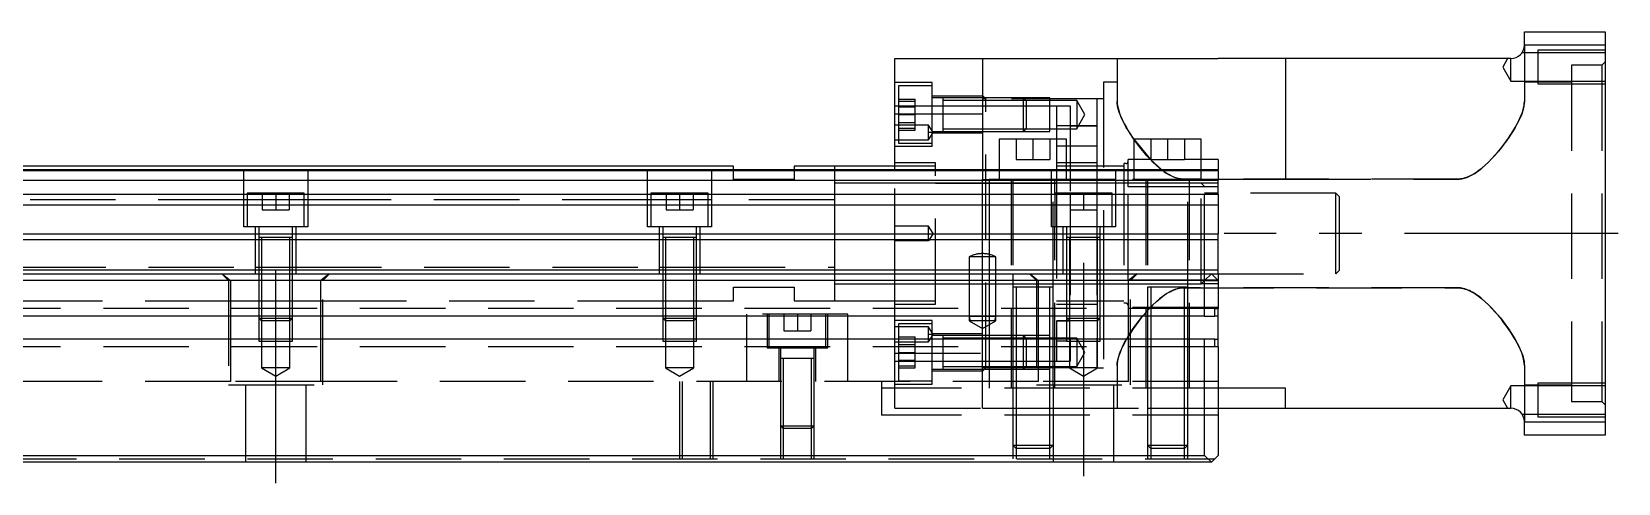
# Model space of a CAD drawing. Extents: x -15 to 942, y -347 to 120.
# Drawn here: x 463.8 to 699.4, y -318 to -250.9 of the extents above; entities that cross this region are included whole.
import ezdxf

# ---------------------------------------------------------------- set-up
doc = ezdxf.new("R2010")
doc.units = 0
doc.linetypes.add('CENTER', pattern=[50.8, 31.75, -6.35, 6.35, -6.35])
doc.linetypes.add('DASHED', pattern=[19.05, 12.7, -6.35])
doc.layers.get('0').update_dxf_attribs({"linetype": 'CONTINUOUS'})
doc.layers.add('CENTER', color=1, linetype='CENTER')

msp = doc.modelspace()

# ---------------------------------------------------------------- linework, layer by layer
at = {"color": 7, "linetype": 'CONTINUOUS'}
for p, q in [((685.5, -252.9), (685.5, -250.9)), ((685.5, -250.9), (697.5, -250.9)), ((697.5, -250.9), (697.5, -252.9)), ((697.5, -252.9), (685.5, -252.9)), ((697.5, -252.9), (697.5, -308.9)), ((592, -254.9), (605, -254.9)), ((592, -263.12), (592, -254.9)), ((605, -254.9), (640, -254.9)), ((605, -254.9), (605, -271.4)), ((650, -254.9), (640, -254.9)), ((683.5, -254.9), (650, -254.9)), ((650, -254.9), (650, -272.9)), ((592, -271.4), (592, -263.12)), ((592, -263.12), (605, -263.12)), ((607.5, -266.9), (607.5, -271.4)), ((617.5, -266.9), (607.5, -266.9)), ((617.5, -271.4), (617.5, -266.9)), ((627.5, -266.9), (627.5, -271.4)), ((637.5, -266.9), (627.5, -266.9)), ((637.5, -271.4), (637.5, -266.9)), ((568, -270.9), (413.5, -270.9)), ((568, -271.4), (568, -270.9)), ((583, -270.9), (577, -270.9)), ((577, -270.9), (577, -271.4)), ((592, -270.9), (583, -270.9)), ((583, -270.9), (583, -271.4)), ((583, -270.9), (583, -271.4)), ((413.5, -271.4), (640, -271.4)), ((413.5, -271.56), (640, -271.56)), ((413.5, -272.96), (640, -272.96)), ((640, -271.56), (640, -271.4)), ((640, -271.56), (640, -272.96)), ((650, -272.9), (640, -272.9)), ((640, -275.04), (640, -272.96)), ((413.5, -275.04), (640, -275.04)), ((640, -275.04), (640, -276.66)), ((413.5, -276.66), (640, -276.66)), ((640, -276.66), (640, -280.95)), ((0, -281.8), (640, -281.8)), ((413.5, -280.95), (640, -280.95)), ((640, -281.8), (640, -280.95)), ((640, -286.3), (640, -281.8)), ((0, -286.3), (640, -286.3)), ((1, -286.9), (639, -286.9)), ((638, -287.9), (639, -286.9)), ((639, -286.9), (640, -287.9)), ((639, -286.9), (640, -286.9)), ((640, -286.9), (640, -286.3)), ((638, -287.9), (2, -287.9)), ((635.5, -288.9), (629.5, -288.9)), ((638, -293.2), (638, -287.9)), ((640, -287.9), (640, -292.05)), ((639.5, -293.2), (639.5, -292.05)), ((639.5, -292.05), (640, -292.05)), ((640, -293.2), (640, -292.05)), ((638, -293.2), (2, -293.2)), ((638, -293.2), (639.5, -293.2)), ((640, -293.2), (639.5, -293.2)), ((640, -296.6), (640, -293.2)), ((638, -296.6), (2, -296.6)), ((639.5, -296.6), (638, -296.6)), ((638, -313.9), (638, -296.6)), ((639.5, -296.6), (640, -296.6)), ((639.5, -297.75), (639.5, -296.6)), ((640, -297.75), (640, -296.6)), ((640, -297.75), (639.5, -297.75)), ((640, -297.75), (640, -313.9)), ((650, -303.9), (640, -303.9)), ((650, -306.9), (650, -303.9)), ((640, -306.9), (650, -306.9)), ((650, -306.9), (683.5, -306.9)), ((685.5, -310.9), (685.5, -308.9)), ((685.5, -308.9), (697.5, -308.9)), ((697.5, -310.9), (685.5, -310.9)), ((697.5, -308.9), (697.5, -310.9)), ((639, -314.9), (1, -314.9)), ((2, -313.9), (638, -313.9)), ((639, -314.9), (638, -313.9)), ((640, -313.9), (639, -314.9))]:
    msp.add_line(p, q, dxfattribs=at)
at = {"color": 3, "linetype": 'DASHED'}
for p, q in [((685.12, -254.08), (685.14, -254.05)), ((687.5, -254.05), (685.14, -254.05)), ((685.5, -252.9), (685.5, -261.27)), ((697.5, -253.65), (687.5, -253.65)), ((687.5, -253.65), (687.5, -258.65)), ((697.5, -254.05), (687.5, -254.05)), ((625, -254.9), (625, -261.27)), ((683.01, -254.9), (682.29, -256.15)), ((682.29, -256.15), (683.5, -258.25)), ((683.5, -258.25), (683.5, -254.9)), ((697, -255.9), (692.5, -255.9)), ((692.5, -255.9), (692.5, -305.9)), ((697.5, -255.4), (697, -255.9)), ((697, -255.9), (697, -305.9)), ((597.5, -258.47), (592, -258.47)), ((597.5, -258.97), (592.5, -258.97)), ((592.5, -258.97), (592.5, -263.22)), ((597.5, -267.97), (597.5, -258.47)), ((625, -258.4), (623, -258.4)), ((623, -258.4), (623, -279.9)), ((683.5, -258.25), (687.5, -258.25)), ((692.5, -258.4), (685.5, -258.4)), ((687.5, -258.25), (697.5, -258.25)), ((687.5, -258.65), (697.5, -258.65)), ((592.5, -260.91), (595, -260.91)), ((592.5, -261.22), (595, -261.22)), ((595, -262.07), (595, -260.91)), ((605, -260.47), (597.5, -260.47)), ((599.1, -260.72), (597.5, -260.72)), ((599.1, -260.72), (599.09, -260.72)), ((599.1, -260.72), (599.1, -265.72)), ((599.1, -260.72), (599.1, -260.72)), ((605, -260.72), (599.1, -260.72)), ((599.1, -260.72), (599.1, -263.07)), ((599.1, -260.72), (599.1, -260.72)), ((605, -261.12), (599.1, -261.12)), ((605.5, -260.9), (605, -260.4)), ((611.1, -260.72), (605, -260.72)), ((611.1, -260.72), (605, -260.72)), ((605.5, -260.9), (605, -260.9)), ((611.5, -261.12), (605, -261.12)), ((622, -260.9), (605.5, -260.9)), ((605.5, -300.9), (605.5, -260.9)), ((611.5, -261.12), (611.1, -260.72)), ((615, -260.72), (611.1, -260.72)), ((611.1, -263.22), (611.1, -260.72)), ((615, -261.12), (611.5, -261.12)), ((611.5, -261.12), (611.5, -263.22)), ((615, -265.72), (615, -260.72)), ((619, -261.12), (615, -261.12)), ((620.21, -263.22), (619, -261.12)), ((619, -261.12), (619, -263.22)), ((623, -260.9), (622, -260.9)), ((622, -260.9), (622, -271.4)), ((625, -261.27), (625.01, -261.59)), ((625.01, -261.58), (625, -261.27)), ((625.05, -261.89), (625.01, -261.58)), ((625.01, -261.59), (625.06, -261.92)), ((685.49, -261.59), (685.44, -261.92)), ((685.45, -261.89), (685.49, -261.58)), ((685.49, -261.58), (685.5, -261.27)), ((685.5, -261.27), (685.49, -261.59)), ((592, -261.9), (592.5, -261.9)), ((592, -261.9), (592.5, -261.9)), ((592.5, -261.9), (597.5, -261.9)), ((592.5, -261.9), (597.5, -261.9)), ((592.5, -262.07), (595, -262.07)), ((592.5, -263.22), (592.5, -267.47)), ((592.5, -263.22), (595, -263.22)), ((595, -264.38), (595, -262.07)), ((597.5, -261.9), (599.1, -261.9)), ((597.5, -261.9), (599.1, -261.9)), ((599.1, -261.9), (605, -261.9)), ((599.1, -261.9), (605, -261.9)), ((599.1, -263.07), (599.1, -263.35)), ((599.1, -263.22), (599.1, -265.72)), ((599.1, -263.35), (599.1, -264.99)), ((605, -261.9), (616, -261.9)), ((605, -261.9), (616, -261.9)), ((611.1, -265.72), (611.1, -263.22)), ((611.5, -263.22), (611.5, -265.32)), ((616, -261.9), (618, -261.9)), ((616, -261.9), (616, -266.9)), ((618, -261.9), (618, -274.9)), ((619, -265.32), (620.21, -263.22)), ((619, -263.22), (619, -265.32)), ((625.12, -262.21), (625.05, -261.89)), ((625.06, -261.92), (625.13, -262.26)), ((625.2, -262.53), (625.12, -262.21)), ((625.13, -262.26), (625.23, -262.62)), ((625.3, -262.86), (625.2, -262.53)), ((625.23, -262.62), (625.35, -263)), ((625.43, -263.2), (625.3, -262.86)), ((625.35, -263), (625.5, -263.39)), ((625.62, -263.66), (625.43, -263.2)), ((625.5, -263.39), (625.68, -263.8)), ((625.83, -264.12), (625.62, -263.66)), ((625.68, -263.8), (625.87, -264.21)), ((684.82, -263.8), (684.63, -264.21)), ((684.67, -264.12), (684.88, -263.66)), ((685, -263.39), (684.82, -263.8)), ((684.88, -263.66), (685.07, -263.2)), ((685.15, -263), (685, -263.39)), ((685.07, -263.2), (685.2, -262.86)), ((685.27, -262.62), (685.15, -263)), ((685.2, -262.86), (685.3, -262.53)), ((685.37, -262.26), (685.27, -262.62)), ((685.3, -262.53), (685.38, -262.21)), ((685.44, -261.92), (685.37, -262.26)), ((685.38, -262.21), (685.45, -261.89)), ((597, -264.8), (592, -264.8)), ((592.5, -264.38), (595, -264.38)), ((592.5, -265.22), (595, -265.22)), ((592.5, -265.53), (595, -265.53)), ((595, -265.53), (595, -264.38)), ((597.66, -265.9), (597, -264.8)), ((597, -265.9), (597, -264.8)), ((597.5, -265.9), (597, -265.9)), ((597, -267), (597.66, -265.9)), ((597.66, -265.9), (597, -265.9)), ((597, -267), (597, -265.9)), ((597.5, -265.72), (599.1, -265.72)), ((597.66, -265.9), (597.5, -265.9)), ((605, -265.97), (597.5, -265.97)), ((599.09, -265.72), (599.1, -265.72)), ((599.1, -264.99), (599.1, -265.72)), ((599.1, -265.32), (605, -265.32)), ((599.1, -265.72), (599.1, -265.72)), ((599.1, -265.72), (605, -265.72)), ((605, -265.32), (611.5, -265.32)), ((605, -265.72), (611.1, -265.72)), ((605, -265.72), (611.1, -265.72)), ((611.1, -265.72), (611.5, -265.32)), ((611.1, -265.72), (615, -265.72)), ((611.5, -265.32), (615, -265.32)), ((615, -265.32), (619, -265.32)), ((618, -264.9), (616, -264.9)), ((618, -264.9), (622, -264.9)), ((622, -264.9), (618, -264.9)), ((626.08, -264.6), (625.83, -264.12)), ((625.87, -264.21), (626.11, -264.67)), ((626.36, -265.12), (626.08, -264.6)), ((626.11, -264.67), (626.37, -265.14)), ((626.68, -265.65), (626.36, -265.12)), ((626.37, -265.14), (626.66, -265.62)), ((626.66, -265.62), (626.96, -266.1)), ((627.02, -266.19), (626.68, -265.65)), ((626.96, -266.1), (627.3, -266.61)), ((627.38, -266.73), (627.02, -266.19)), ((683.12, -266.73), (683.48, -266.19)), ((683.54, -266.1), (683.2, -266.61)), ((683.48, -266.19), (683.82, -265.65)), ((683.84, -265.62), (683.54, -266.1)), ((683.82, -265.65), (684.14, -265.12)), ((684.13, -265.14), (683.84, -265.62)), ((684.39, -264.67), (684.13, -265.14)), ((684.14, -265.12), (684.42, -264.6)), ((684.63, -264.21), (684.39, -264.67)), ((684.42, -264.6), (684.67, -264.12)), ((592, -267), (597, -267)), ((597.5, -267.97), (592, -267.97)), ((592.5, -267.47), (597.5, -267.47)), ((610, -266.9), (610, -269.9)), ((612.5, -266.9), (612.5, -269.9)), ((615, -266.9), (615, -269.9)), ((616, -266.9), (616, -271.4)), ((617.5, -267.9), (616, -267.9)), ((617.5, -267.9), (616, -267.9)), ((622, -267.9), (617.5, -267.9)), ((622, -267.9), (617.5, -267.9)), ((627.3, -266.61), (627.51, -266.92)), ((627.76, -267.26), (627.38, -266.73)), ((627.51, -266.92), (629.94, -269.9)), ((628.16, -267.8), (627.76, -267.26)), ((628.57, -268.33), (628.16, -267.8)), ((629.01, -268.86), (628.57, -268.33)), ((630, -266.9), (630, -269.9)), ((632.5, -266.9), (632.5, -269.9)), ((635, -266.9), (635, -269.9)), ((681.64, -268.68), (681.18, -269.22)), ((681.49, -268.86), (681.93, -268.33)), ((682.08, -268.14), (681.64, -268.68)), ((681.93, -268.33), (682.34, -267.8)), ((682.47, -267.63), (682.08, -268.14)), ((682.34, -267.8), (682.74, -267.26)), ((682.85, -267.12), (682.47, -267.63)), ((682.74, -267.26), (683.12, -266.73)), ((683.2, -266.61), (682.85, -267.12)), ((598, -270.4), (592, -270.4)), ((598, -270.9), (592, -270.9)), ((598, -291.4), (598, -270.4)), ((610, -269.9), (612.5, -269.9)), ((612.5, -269.9), (615, -269.9)), ((622, -270.4), (616, -270.4)), ((617.5, -270.9), (616, -270.9)), ((622, -270.9), (617.5, -270.9)), ((626, -270.9), (622, -270.9)), ((626, -270.52), (626, -271.4)), ((626.31, -270.52), (626, -270.52)), ((626.63, -271.4), (626.63, -269.9)), ((627.5, -269.9), (626.63, -269.9)), ((630, -269.9), (627.5, -269.9)), ((629.43, -269.34), (629.01, -268.86)), ((629.86, -269.82), (629.43, -269.34)), ((630.32, -270.29), (629.86, -269.82)), ((629.94, -269.9), (631.58, -271.4)), ((630, -269.9), (632.5, -269.9)), ((630.8, -270.74), (630.32, -270.29)), ((631.3, -271.18), (630.8, -270.74)), ((632.5, -269.9), (635, -269.9)), ((637.5, -269.9), (635, -269.9)), ((640, -269.9), (637.5, -269.9)), ((640, -269.9), (640, -271.4)), ((679.64, -270.8), (679.07, -271.28)), ((679.2, -271.18), (679.7, -270.74)), ((680.18, -270.29), (679.64, -270.8)), ((679.7, -270.74), (680.18, -270.29)), ((680.69, -269.76), (680.18, -270.29)), ((680.18, -270.29), (680.64, -269.82)), ((680.64, -269.82), (681.07, -269.34)), ((681.18, -269.22), (680.69, -269.76)), ((681.07, -269.34), (681.49, -268.86)), ((495.25, -279.9), (495.25, -271.4)), ((504.75, -271.4), (504.75, -279.9)), ((555.25, -279.9), (555.25, -271.4)), ((564.75, -271.4), (564.75, -279.9)), ((568, -272.9), (568, -271.4)), ((577, -272.9), (568, -272.9)), ((577, -271.4), (577, -272.9)), ((583, -271.4), (583, -280.9)), ((583, -271.4), (583, -280.9)), ((592, -273.4), (583, -273.4)), ((592, -286.9), (592, -271.4)), ((598, -273.4), (592, -273.4)), ((605, -273.4), (598, -273.4)), ((598, -273.4), (605, -273.4)), ((605, -271.4), (605, -272.9)), ((605, -272.9), (606, -272.9)), ((605, -283.9), (605, -272.9)), ((609.5, -273.4), (605, -273.4)), ((605, -273.4), (609.5, -273.4)), ((615.25, -272.9), (606, -272.9)), ((606, -272.9), (606, -284.01)), ((607.5, -271.4), (607.5, -272.9)), ((609.25, -272.9), (609.25, -303.9)), ((609.5, -272.9), (609.5, -286.9)), ((615.25, -273.4), (609.5, -273.4)), ((609.5, -273.4), (615.25, -273.4)), ((615.25, -279.9), (615.25, -271.4)), ((624.75, -272.9), (615.25, -272.9)), ((615.5, -273.4), (615.25, -273.4)), ((615.25, -273.4), (615.5, -273.4)), ((615.5, -288.9), (615.5, -272.9)), ((616, -273.4), (615.5, -273.4)), ((615.5, -273.4), (616, -273.4)), ((615.75, -274.9), (615.75, -272.9)), ((616, -271.4), (616, -272.9)), ((616, -272.9), (616, -274.9)), ((622, -273.4), (616, -273.4)), ((617.5, -272.9), (617.5, -271.4)), ((622, -271.4), (622, -272.9)), ((622, -272.9), (622, -274.9)), ((624.75, -273.4), (622, -273.4)), ((624.75, -271.4), (624.75, -279.9)), ((640, -272.9), (624.75, -272.9)), ((626, -273.4), (624.75, -273.4)), ((626, -271.4), (626, -272.9)), ((626, -272.9), (626, -291.27)), ((626.63, -273.4), (626, -273.4)), ((626.63, -273.4), (626, -273.4)), ((626.63, -272.9), (626.63, -271.4)), ((626.63, -273.97), (626.63, -272.9)), ((629.5, -273.4), (626.63, -273.4)), ((629.5, -273.4), (626.63, -273.4)), ((627.5, -271.4), (627.5, -272.9)), ((629.25, -272.9), (629.25, -303.9)), ((629.5, -272.9), (629.5, -288.9)), ((635.5, -273.4), (629.5, -273.4)), ((635.5, -273.4), (629.5, -273.4)), ((631.83, -271.59), (631.3, -271.18)), ((631.58, -271.4), (631.72, -271.51)), ((631.72, -271.51), (632.01, -271.72)), ((632.1, -271.78), (631.83, -271.59)), ((632.01, -271.72), (632.31, -271.93)), ((632.38, -271.96), (632.1, -271.78)), ((632.31, -271.93), (632.63, -272.12)), ((632.66, -272.14), (632.38, -271.96)), ((632.63, -272.12), (632.96, -272.29)), ((632.95, -272.29), (632.66, -272.14)), ((633.25, -272.43), (632.95, -272.29)), ((632.96, -272.29), (633.17, -272.4)), ((633.17, -272.4), (633.39, -272.49)), ((633.57, -272.56), (633.25, -272.43)), ((633.39, -272.49), (633.61, -272.57)), ((633.74, -272.62), (633.57, -272.56)), ((633.61, -272.57), (633.84, -272.65)), ((633.92, -272.67), (633.74, -272.62)), ((633.84, -272.65), (634.07, -272.71)), ((634.1, -272.72), (633.92, -272.67)), ((634.07, -272.71), (634.31, -272.76)), ((634.28, -272.76), (634.1, -272.72)), ((634.46, -272.78), (634.28, -272.76)), ((634.31, -272.76), (634.48, -272.79)), ((634.64, -272.81), (634.46, -272.78)), ((634.48, -272.79), (634.65, -272.81)), ((634.82, -272.82), (634.64, -272.81)), ((634.65, -272.81), (634.83, -272.82)), ((635, -272.82), (634.82, -272.82)), ((634.83, -272.82), (635, -272.82)), ((675.5, -272.82), (635, -272.82)), ((635, -272.82), (637.5, -272.82)), ((635.5, -288.9), (635.5, -272.9)), ((637.5, -273.4), (635.5, -273.4)), ((637.5, -273.4), (635.5, -273.4)), ((635.75, -303.9), (635.75, -272.9)), ((637.5, -272.9), (637.5, -271.4)), ((637.5, -272.82), (640, -272.82)), ((638, -273.9), (637.5, -273.4)), ((637.5, -288.4), (637.5, -273.4)), ((640, -273.4), (637.5, -273.4)), ((640, -272.82), (650, -272.82)), ((650, -272.82), (675.5, -272.82)), ((675.5, -272.82), (675.68, -272.82)), ((675.67, -272.82), (675.5, -272.82)), ((675.85, -272.81), (675.67, -272.82)), ((675.68, -272.82), (675.86, -272.81)), ((676.02, -272.79), (675.85, -272.81)), ((675.86, -272.81), (676.04, -272.78)), ((676.19, -272.76), (676.02, -272.79)), ((676.04, -272.78), (676.22, -272.76)), ((676.43, -272.71), (676.19, -272.76)), ((676.22, -272.76), (676.4, -272.72)), ((676.4, -272.72), (676.58, -272.67)), ((676.66, -272.65), (676.43, -272.71)), ((676.58, -272.67), (676.76, -272.62)), ((676.89, -272.57), (676.66, -272.65)), ((676.76, -272.62), (676.93, -272.56)), ((677.11, -272.49), (676.89, -272.57)), ((676.93, -272.56), (677.25, -272.43)), ((677.33, -272.4), (677.11, -272.49)), ((677.25, -272.43), (677.55, -272.29)), ((677.54, -272.29), (677.33, -272.4)), ((677.87, -272.12), (677.54, -272.29)), ((677.55, -272.29), (677.84, -272.14)), ((677.84, -272.14), (678.12, -271.96)), ((678.19, -271.93), (677.87, -272.12)), ((678.12, -271.96), (678.4, -271.78)), ((678.49, -271.72), (678.19, -271.93)), ((678.4, -271.78), (678.67, -271.59)), ((678.78, -271.51), (678.49, -271.72)), ((678.67, -271.59), (679.2, -271.18)), ((679.07, -271.28), (678.78, -271.51)), ((495.75, -274.9), (495.75, -279.9)), ((504.25, -274.9), (495.75, -274.9)), ((498, -274.9), (498, -277.4)), ((500, -274.9), (500, -277.4)), ((502, -274.9), (502, -277.4)), ((504.25, -279.9), (504.25, -274.9)), ((555.75, -274.9), (555.75, -279.9)), ((564.25, -274.9), (555.75, -274.9)), ((558, -274.9), (558, -277.4)), ((560, -274.9), (560, -277.4)), ((562, -274.9), (562, -277.4)), ((564.25, -279.9), (564.25, -274.9)), ((615.75, -274.9), (615.75, -279.9)), ((624.25, -274.9), (615.75, -274.9)), ((616, -274.9), (616, -296.6)), ((618, -274.9), (618, -277.4)), ((620, -274.9), (620, -277.4)), ((622, -274.9), (622, -277.4)), ((624.25, -279.9), (624.25, -274.9)), ((626.63, -287.83), (626.63, -273.97)), ((629.5, -273.97), (626.63, -273.97)), ((635.5, -273.97), (629.5, -273.97)), ((640, -273.97), (635.5, -273.97)), ((638, -287.9), (638, -273.9)), ((640, -274.9), (638, -274.9)), ((657.5, -274.9), (640, -274.9)), ((658, -275.4), (657.5, -274.9)), ((657.5, -286.9), (657.5, -274.9)), ((658, -275.4), (658, -286.4)), ((495.25, -275.9), (444.75, -275.9)), ((495.75, -275.9), (495.25, -275.9)), ((504.25, -275.9), (495.75, -275.9)), ((498, -277.4), (500, -277.4)), ((500, -277.4), (502, -277.4)), ((504.75, -275.9), (504.25, -275.9)), ((555.25, -275.9), (504.75, -275.9)), ((555.75, -275.9), (555.25, -275.9)), ((564.25, -275.9), (555.75, -275.9)), ((558, -277.4), (560, -277.4)), ((560, -277.4), (562, -277.4)), ((564.75, -275.9), (564.25, -275.9)), ((583, -275.9), (564.75, -275.9)), ((618, -277.4), (618, -299.9)), ((618, -277.4), (620, -277.4)), ((620, -277.4), (622, -277.4)), ((622, -277.4), (622, -296.6)), ((504.75, -279.9), (495.25, -279.9)), ((497, -286.9), (497, -279.9)), ((497.5, -279.9), (497.5, -281.5)), ((502.5, -281.5), (502.5, -279.9)), ((503, -279.9), (503, -286.9)), ((564.75, -279.9), (555.25, -279.9)), ((557, -286.9), (557, -279.9)), ((557.5, -279.9), (557.5, -281.5)), ((562.5, -281.5), (562.5, -279.9)), ((563, -279.9), (563, -286.9)), ((597, -279.8), (592, -279.8)), ((597.66, -280.9), (597, -279.8)), ((597, -282), (597, -279.8)), ((624.75, -279.9), (615.25, -279.9)), ((615.75, -303.9), (615.75, -279.9)), ((617, -286.9), (617, -279.9)), ((617.5, -279.9), (617.5, -281.5)), ((622.5, -281.5), (622.5, -279.9)), ((623, -279.9), (623, -286.9)), ((497.5, -281.49), (497.5, -281.5)), ((502.5, -281.5), (497.5, -281.5)), ((502.5, -281.5), (497.5, -281.5)), ((497.5, -281.5), (497.5, -286.9)), ((497.5, -281.5), (497.5, -281.5)), ((497.9, -281.5), (497.9, -286.9)), ((502.1, -286.9), (502.1, -281.5)), ((502.5, -281.5), (502.5, -281.49)), ((502.5, -286.9), (502.5, -281.5)), ((502.5, -281.5), (502.5, -281.5)), ((557.5, -281.49), (557.5, -281.5)), ((562.5, -281.5), (557.5, -281.5)), ((557.5, -281.5), (557.5, -281.5)), ((557.5, -281.5), (557.5, -286.9)), ((557.9, -281.5), (557.9, -286.9)), ((562.1, -286.9), (562.1, -281.5)), ((562.5, -281.5), (562.5, -281.49)), ((562.5, -281.5), (562.5, -281.5)), ((562.5, -286.9), (562.5, -281.5)), ((583, -280.9), (583, -286.9)), ((583, -280.9), (583, -286.9)), ((597, -282), (592, -282)), ((597.66, -280.9), (597, -282)), ((617.5, -281.49), (617.5, -281.5)), ((622.5, -281.5), (617.5, -281.5)), ((617.5, -281.5), (617.5, -281.5)), ((617.5, -281.5), (617.5, -286.9)), ((617.9, -281.5), (617.9, -286.9)), ((622.1, -286.9), (622.1, -281.5)), ((622.5, -281.5), (622.5, -281.49)), ((622.5, -281.5), (622.5, -281.5)), ((622.5, -286.9), (622.5, -281.5)), ((603, -284.4), (603, -286.9)), ((607, -284.4), (603, -284.4)), ((605.06, -283.9), (604.94, -283.9)), ((605, -286.9), (605, -283.9)), ((606, -284.01), (606, -286.9)), ((607, -286.9), (607, -284.4)), ((443, -285.9), (497, -285.9)), ((492, -286.9), (493, -287.9)), ((492.06, -286.9), (493.29, -287.9)), ((497, -285.9), (497.5, -285.9)), ((497.5, -285.9), (497.9, -285.9)), ((497.5, -286.9), (497.5, -293.2)), ((497.5, -286.9), (497.5, -293.2)), ((497.9, -285.9), (502.1, -285.9)), ((497.9, -286.9), (497.9, -293.2)), ((502.1, -285.9), (502.5, -285.9)), ((502.1, -293.2), (502.1, -286.9)), ((502.5, -285.9), (503, -285.9)), ((502.5, -293.2), (502.5, -286.9)), ((502.5, -293.2), (502.5, -286.9)), ((503, -285.9), (557, -285.9)), ((507.94, -286.9), (506.71, -287.9)), ((507, -287.9), (508, -286.9)), ((557, -285.9), (557.5, -285.9)), ((557.5, -285.9), (557.9, -285.9)), ((557.5, -286.9), (557.5, -293.2)), ((557.5, -286.9), (557.5, -293.2)), ((557.9, -285.9), (562.1, -285.9)), ((557.9, -286.9), (557.9, -293.2)), ((562.1, -285.9), (562.5, -285.9)), ((562.1, -293.2), (562.1, -286.9)), ((562.5, -285.9), (563, -285.9)), ((562.5, -293.2), (562.5, -286.9)), ((562.5, -293.2), (562.5, -286.9)), ((563, -285.9), (583, -285.9)), ((583, -286.9), (583, -290.9)), ((583, -286.9), (583, -290.9)), ((592, -293.2), (592, -286.9)), ((603, -286.9), (603, -293.2)), ((605, -293.2), (605, -286.9)), ((606, -286.9), (606, -293.2)), ((607, -293.2), (607, -286.9)), ((609.5, -286.9), (609.5, -288.9)), ((612, -286.9), (613, -287.9)), ((612.06, -286.9), (613.29, -287.9)), ((617.5, -286.9), (617.5, -293.2)), ((617.5, -286.9), (617.5, -293.2)), ((617.9, -286.9), (617.9, -293.2)), ((622.1, -293.2), (622.1, -286.9)), ((622.5, -293.2), (622.5, -286.9)), ((622.5, -293.2), (622.5, -286.9)), ((623, -286.9), (623, -303.4)), ((627.94, -286.9), (626.71, -287.9)), ((627, -287.9), (628, -286.9)), ((640, -286.9), (657.5, -286.9)), ((640, -286.9), (640, -287.83)), ((657.5, -286.9), (658, -286.4)), ((493, -287.9), (493, -303.4)), ((493.29, -287.9), (493.29, -293.2)), ((506.71, -293.2), (506.71, -287.9)), ((507, -303.4), (507, -287.9)), ((568, -288.9), (577, -288.9)), ((568, -290.9), (568, -288.9)), ((577, -288.9), (577, -290.9)), ((583, -288.4), (592, -288.4)), ((592, -288.4), (598, -288.4)), ((598, -288.4), (603, -288.4)), ((598, -288.4), (603, -288.4)), ((603, -288.4), (605, -288.4)), ((603, -288.4), (605, -288.4)), ((605, -288.4), (607, -288.4)), ((605, -288.4), (607, -288.4)), ((607, -288.4), (609.5, -288.4)), ((607, -288.4), (609.5, -288.4)), ((609.5, -288.4), (616, -288.4)), ((609.5, -288.4), (616, -288.4)), ((609.5, -288.89), (609.5, -288.9)), ((615.5, -288.9), (609.5, -288.9)), ((609.5, -288.9), (609.5, -288.9)), ((609.5, -288.9), (609.5, -293.2)), ((610, -288.9), (610, -293.2)), ((613, -287.9), (613, -303.4)), ((613.29, -287.9), (613.29, -293.2)), ((615, -296.6), (615, -288.9)), ((615.5, -296.6), (615.5, -288.89)), ((616, -288.4), (626, -288.4)), ((626, -288.4), (637.5, -288.4)), ((626.63, -287.83), (626.63, -291.9)), ((640, -287.83), (626.63, -287.83)), ((626.71, -293.2), (626.71, -287.9)), ((627, -303.4), (627, -287.9)), ((629.5, -288.89), (629.5, -296.6)), ((635.5, -288.9), (629.5, -288.9)), ((630, -288.9), (630, -296.6)), ((632.01, -290.08), (632.31, -289.87)), ((632.38, -289.84), (632.1, -290.02)), ((632.31, -289.87), (632.63, -289.68)), ((632.66, -289.66), (632.38, -289.84)), ((632.63, -289.68), (632.96, -289.51)), ((632.95, -289.51), (632.66, -289.66)), ((633.25, -289.37), (632.95, -289.51)), ((632.96, -289.51), (633.17, -289.4)), ((633.17, -289.4), (633.39, -289.31)), ((633.57, -289.24), (633.25, -289.37)), ((633.39, -289.31), (633.61, -289.23)), ((633.74, -289.18), (633.57, -289.24)), ((633.61, -289.23), (633.84, -289.15)), ((633.92, -289.13), (633.74, -289.18)), ((633.84, -289.15), (634.07, -289.09)), ((634.1, -289.08), (633.92, -289.13)), ((634.07, -289.09), (634.31, -289.04)), ((634.28, -289.04), (634.1, -289.08)), ((634.46, -289.02), (634.28, -289.04)), ((634.31, -289.04), (634.48, -289.01)), ((634.64, -288.99), (634.46, -289.02)), ((634.48, -289.01), (634.65, -288.99)), ((634.82, -288.98), (634.64, -288.99)), ((634.65, -288.99), (634.83, -288.98)), ((635, -288.98), (634.82, -288.98)), ((634.83, -288.98), (635, -288.98)), ((635, -296.6), (635, -288.9)), ((635.56, -288.98), (635, -288.98)), ((635, -288.98), (635.56, -288.98)), ((635.5, -296.6), (635.5, -288.89)), ((675.5, -288.98), (635.56, -288.98)), ((635.56, -288.98), (675.5, -288.98)), ((637.5, -288.4), (638, -287.9)), ((640, -288.4), (637.5, -288.4)), ((638, -287.9), (640, -287.9)), ((675.5, -288.98), (675.68, -288.98)), ((675.67, -288.98), (675.5, -288.98)), ((675.85, -288.99), (675.67, -288.98)), ((675.68, -288.98), (675.86, -288.99)), ((676.02, -289.01), (675.85, -288.99)), ((675.86, -288.99), (676.04, -289.02)), ((676.19, -289.04), (676.02, -289.01)), ((676.04, -289.02), (676.22, -289.04)), ((676.43, -289.09), (676.19, -289.04)), ((676.22, -289.04), (676.4, -289.08)), ((676.4, -289.08), (676.58, -289.13)), ((676.66, -289.15), (676.43, -289.09)), ((676.58, -289.13), (676.76, -289.18)), ((676.89, -289.23), (676.66, -289.15)), ((676.76, -289.18), (676.93, -289.24)), ((677.11, -289.31), (676.89, -289.23)), ((676.93, -289.24), (677.25, -289.37)), ((677.33, -289.4), (677.11, -289.31)), ((677.25, -289.37), (677.55, -289.51)), ((677.54, -289.51), (677.33, -289.4)), ((677.87, -289.68), (677.54, -289.51)), ((677.55, -289.51), (677.84, -289.66)), ((677.84, -289.66), (678.12, -289.84)), ((678.19, -289.87), (677.87, -289.68)), ((678.12, -289.84), (678.4, -290.02)), ((678.49, -290.08), (678.19, -289.87)), ((639.5, -292.05), (0.5, -292.05)), ((442.5, -290.9), (493.29, -290.9)), ((493.29, -290.9), (497.5, -290.9)), ((497.5, -290.9), (497.9, -290.9)), ((497.9, -290.9), (502.1, -290.9)), ((502.1, -290.9), (502.5, -290.9)), ((502.5, -290.9), (506.71, -290.9)), ((506.71, -290.9), (557.5, -290.9)), ((557.5, -290.9), (557.9, -290.9)), ((557.9, -290.9), (562.1, -290.9)), ((562.1, -290.9), (562.5, -290.9)), ((562.5, -290.9), (568, -290.9)), ((577, -290.9), (583, -290.9)), ((583, -290.9), (592, -290.9)), ((592, -290.9), (598, -290.9)), ((592, -291.4), (598, -291.4)), ((616, -290.9), (626, -290.9)), ((616, -291.4), (622, -291.4)), ((626.31, -291.27), (626, -291.27)), ((640, -291.9), (626.63, -291.9)), ((629.32, -292.58), (629.81, -292.04)), ((630, -291.84), (629.5, -292.38)), ((629.81, -292.04), (630.32, -291.51)), ((630.32, -291.51), (630, -291.84)), ((630.32, -291.51), (630.86, -291)), ((630.8, -291.06), (630.32, -291.51)), ((631.3, -290.62), (630.8, -291.06)), ((630.86, -291), (631.43, -290.52)), ((631.83, -290.21), (631.3, -290.62)), ((631.43, -290.52), (631.72, -290.29)), ((631.72, -290.29), (632.01, -290.08)), ((632.1, -290.02), (631.83, -290.21)), ((678.4, -290.02), (678.67, -290.21)), ((678.78, -290.29), (678.49, -290.08)), ((678.67, -290.21), (679.2, -290.62)), ((679.07, -290.52), (678.78, -290.29)), ((679.64, -291), (679.07, -290.52)), ((679.2, -290.62), (679.7, -291.06)), ((680.18, -291.51), (679.64, -291)), ((679.7, -291.06), (680.18, -291.51)), ((680.18, -291.51), (680.64, -291.98)), ((680.69, -292.04), (680.18, -291.51)), ((680.64, -291.98), (681.07, -292.46)), ((681.18, -292.58), (680.69, -292.04)), ((493.29, -293.2), (493.29, -296.6)), ((497.5, -293.2), (497.5, -293.5)), ((497.5, -293.2), (497.5, -293.5)), ((497.5, -293.5), (497.9, -293.9)), ((497.5, -293.5), (497.5, -296.6)), ((497.5, -293.5), (502.5, -293.5)), ((497.9, -293.2), (497.9, -293.9)), ((497.9, -293.9), (497.9, -296.9)), ((502.1, -293.9), (497.9, -293.9)), ((502.1, -293.9), (502.1, -293.2)), ((502.1, -293.9), (502.5, -293.5)), ((502.1, -296.9), (502.1, -293.9)), ((502.5, -293.5), (502.5, -293.2)), ((502.5, -293.5), (502.5, -293.2)), ((502.5, -296.6), (502.5, -293.5)), ((506.71, -296.6), (506.71, -293.2)), ((557.5, -293.2), (557.5, -293.5)), ((557.5, -293.2), (557.5, -293.5)), ((557.5, -293.5), (557.9, -293.9)), ((557.5, -293.5), (557.5, -296.6)), ((557.5, -293.5), (562.5, -293.5)), ((557.9, -293.2), (557.9, -293.9)), ((557.9, -293.9), (557.9, -296.9)), ((562.1, -293.9), (557.9, -293.9)), ((562.1, -293.9), (562.1, -293.2)), ((562.1, -293.9), (562.5, -293.5)), ((562.1, -296.9), (562.1, -293.9)), ((562.5, -293.5), (562.5, -293.2)), ((562.5, -293.5), (562.5, -293.2)), ((562.5, -296.6), (562.5, -293.5)), ((585, -292.9), (570, -292.9)), ((570, -293.2), (570, -292.9)), ((570, -296.6), (570, -293.2)), ((573, -292.9), (573, -297.9)), ((573.25, -292.9), (573.25, -293.2)), ((573.25, -293.2), (573.25, -296.6)), ((575.5, -292.9), (575.5, -295.4)), ((577.5, -292.9), (577.5, -295.4)), ((579.5, -292.9), (579.5, -295.4)), ((581.75, -293.2), (581.75, -292.9)), ((581.75, -296.6), (581.75, -293.2)), ((582, -297.9), (582, -292.9)), ((585, -293.2), (585, -292.9)), ((585, -296.6), (585, -293.2)), ((592, -296.6), (592, -293.2)), ((597.5, -293.83), (592, -293.83)), ((597.5, -294.33), (592.5, -294.33)), ((592.5, -294.33), (592.5, -296.6)), ((597.5, -298.58), (597.5, -293.83)), ((603, -293.2), (603, -293.27)), ((603, -293.27), (603, -293.9)), ((603, -293.27), (603.17, -293.9)), ((607, -293.27), (603, -293.27)), ((603, -293.9), (605, -295.05)), ((607, -293.9), (603, -293.9)), ((605, -293.9), (605, -293.2)), ((605, -295.05), (607, -293.9)), ((605, -296.6), (605, -293.9)), ((606, -293.2), (606, -293.9)), ((606, -293.9), (606, -296.6)), ((606.83, -293.9), (607, -293.27)), ((607, -293.27), (607, -293.2)), ((607, -293.9), (607, -293.27)), ((609.5, -293.2), (609.5, -296.6)), ((610, -293.2), (610, -296.6)), ((613.29, -293.2), (613.29, -296.6)), ((616, -293.9), (617.9, -293.9)), ((617.9, -293.9), (616, -293.9)), ((617.5, -293.2), (617.5, -293.5)), ((617.5, -293.2), (617.5, -293.5)), ((617.5, -293.5), (617.9, -293.9)), ((617.5, -293.5), (617.5, -296.6)), ((617.5, -293.5), (622.5, -293.5)), ((617.9, -293.2), (617.9, -293.9)), ((617.9, -293.9), (617.9, -296.9)), ((622.1, -293.9), (617.9, -293.9)), ((622.1, -293.9), (622.1, -293.2)), ((622.1, -293.9), (622.5, -293.5)), ((622.1, -296.9), (622.1, -293.9)), ((622.5, -293.5), (622.5, -293.2)), ((622.5, -293.5), (622.5, -293.2)), ((622.5, -296.6), (622.5, -293.5)), ((626.71, -296.6), (626.71, -293.2)), ((627.76, -294.54), (627.38, -295.07)), ((627.65, -294.68), (628.03, -294.17)), ((628.16, -294), (627.76, -294.54)), ((628.03, -294.17), (628.42, -293.66)), ((628.57, -293.47), (628.16, -294)), ((628.42, -293.66), (628.86, -293.12)), ((629.01, -292.94), (628.57, -293.47)), ((628.86, -293.12), (629.32, -292.58)), ((629.43, -292.46), (629.01, -292.94)), ((629.5, -292.38), (629.43, -292.46)), ((681.07, -292.46), (681.49, -292.94)), ((681.64, -293.12), (681.18, -292.58)), ((681.49, -292.94), (681.93, -293.47)), ((682.08, -293.66), (681.64, -293.12)), ((681.93, -293.47), (682.34, -294)), ((682.47, -294.17), (682.08, -293.66)), ((682.34, -294), (682.74, -294.54)), ((682.85, -294.68), (682.47, -294.17)), ((682.74, -294.54), (683.12, -295.07)), ((493.29, -296.6), (493.29, -302.9)), ((497.5, -296.6), (497.5, -296.9)), ((497.5, -296.9), (502.5, -296.9)), ((497.9, -296.9), (497.9, -300.9)), ((502.1, -300.9), (502.1, -296.9)), ((502.5, -296.9), (502.5, -296.6)), ((506.71, -302.9), (506.71, -296.6)), ((557.5, -296.6), (557.5, -296.9)), ((557.5, -296.9), (562.5, -296.9)), ((557.9, -296.9), (557.9, -300.9)), ((562.1, -300.9), (562.1, -296.9)), ((562.5, -296.9), (562.5, -296.6)), ((570, -302.9), (570, -296.6)), ((573.25, -296.6), (573.25, -297.9)), ((575.5, -295.4), (577.5, -295.4)), ((577.5, -295.4), (579.5, -295.4)), ((581.75, -297.9), (581.75, -296.6)), ((585, -302.9), (585, -296.6)), ((597, -294.8), (592, -294.8)), ((592, -298.68), (592, -296.6)), ((592.5, -296.27), (595, -296.27)), ((592.5, -296.58), (595, -296.58)), ((592.5, -296.6), (592.5, -302.83)), ((595, -296.58), (595, -296.27)), ((595, -298.58), (595, -296.58)), ((597.66, -295.9), (597, -294.8)), ((597, -295.9), (597, -294.8)), ((597, -297), (597.66, -295.9)), ((597, -297), (597, -295.9)), ((597.66, -295.9), (597, -295.9)), ((605, -295.83), (597.5, -295.83)), ((599.1, -296.08), (597.5, -296.08)), ((599.1, -296.08), (599.09, -296.08)), ((605, -296.08), (599.1, -296.08)), ((599.1, -296.08), (599.1, -296.08)), ((599.1, -296.08), (599.1, -296.6)), ((605, -296.48), (599.1, -296.48)), ((599.1, -296.6), (599.1, -301.08)), ((609.5, -296.08), (605, -296.08)), ((609.5, -296.08), (605, -296.08)), ((609.5, -296.48), (605, -296.48)), ((605, -303.9), (605, -296.6)), ((606, -296.6), (606, -303.9)), ((610, -296.08), (609.5, -296.08)), ((610, -296.08), (609.5, -296.08)), ((610, -296.48), (609.5, -296.48)), ((609.5, -296.6), (609.5, -303.9)), ((611.1, -296.08), (610, -296.08)), ((611.1, -296.08), (610, -296.08)), ((611.5, -296.48), (610, -296.48)), ((610, -296.6), (610, -303.9)), ((613.29, -296.08), (611.1, -296.08)), ((611.1, -296.6), (611.1, -296.08)), ((611.5, -296.48), (611.1, -296.08)), ((611.1, -301.08), (611.1, -296.6)), ((611.5, -296.48), (611.5, -296.6)), ((615, -296.48), (611.5, -296.48)), ((611.5, -296.6), (611.5, -300.68)), ((615, -296.08), (613.29, -296.08)), ((613.29, -296.6), (613.29, -302.9)), ((619, -296.48), (615, -296.48)), ((615, -302.9), (615, -296.6)), ((615.5, -302.9), (615.5, -296.6)), ((616, -296.6), (616, -299.9)), ((617.5, -296.9), (616, -296.9)), ((617.5, -296.6), (617.5, -296.9)), ((617.5, -296.9), (622.5, -296.9)), ((617.9, -296.9), (617.9, -300.9)), ((620.21, -298.58), (619, -296.48)), ((619, -296.48), (619, -300.68)), ((622, -296.6), (622, -296.9)), ((622, -296.9), (622, -300.9)), ((622.1, -300.9), (622.1, -296.9)), ((622.5, -296.9), (622.5, -296.6)), ((626.36, -296.68), (626.08, -297.2)), ((626.11, -297.13), (626.37, -296.66)), ((626.41, -296.6), (626.36, -296.68)), ((626.37, -296.66), (626.66, -296.18)), ((626.71, -296.1), (626.41, -296.6)), ((626.66, -296.18), (626.96, -295.7)), ((627.02, -295.61), (626.71, -296.1)), ((626.71, -302.9), (626.71, -296.6)), ((626.96, -295.7), (627.3, -295.19)), ((627.38, -295.07), (627.02, -295.61)), ((627.3, -295.19), (627.65, -294.68)), ((629.5, -296.6), (629.5, -303.9)), ((630, -296.6), (630, -303.9)), ((635, -303.9), (635, -296.6)), ((635.5, -303.9), (635.5, -296.6)), ((683.2, -295.19), (682.85, -294.68)), ((683.12, -295.07), (683.48, -295.61)), ((683.54, -295.7), (683.2, -295.19)), ((683.48, -295.61), (683.82, -296.15)), ((683.84, -296.18), (683.54, -295.7)), ((683.82, -296.15), (684.14, -296.68)), ((684.13, -296.66), (683.84, -296.18)), ((684.39, -297.13), (684.13, -296.66)), ((684.14, -296.68), (684.42, -297.2)), ((639.5, -297.75), (0.5, -297.75)), ((573, -297.9), (582, -297.9)), ((574.75, -297.9), (574.75, -302.9)), ((575, -297.9), (575, -299.5)), ((580, -299.5), (580, -297.9)), ((580.25, -302.9), (580.25, -297.9)), ((592, -297), (597, -297)), ((592, -306.9), (592, -298.68)), ((592, -298.68), (605, -298.68)), ((592.5, -297.42), (595, -297.42)), ((592.5, -298.58), (595, -298.58)), ((595, -300.58), (595, -298.58)), ((597.5, -303.33), (597.5, -298.58)), ((619, -300.68), (620.21, -298.58)), ((625.2, -299.27), (625.12, -299.59)), ((625.13, -299.54), (625.23, -299.18)), ((625.3, -298.94), (625.2, -299.27)), ((625.23, -299.18), (625.35, -298.8)), ((625.43, -298.6), (625.3, -298.94)), ((625.35, -298.8), (625.5, -298.41)), ((625.62, -298.14), (625.43, -298.6)), ((625.5, -298.41), (625.68, -298)), ((625.83, -297.68), (625.62, -298.14)), ((625.68, -298), (625.87, -297.59)), ((626.08, -297.2), (625.83, -297.68)), ((625.87, -297.59), (626.11, -297.13)), ((684.63, -297.59), (684.39, -297.13)), ((684.42, -297.2), (684.67, -297.68)), ((684.82, -298), (684.63, -297.59)), ((684.67, -297.68), (684.88, -298.14)), ((685, -298.41), (684.82, -298)), ((684.88, -298.14), (685.07, -298.6)), ((685.15, -298.8), (685, -298.41)), ((685.07, -298.6), (685.2, -298.94)), ((685.27, -299.18), (685.15, -298.8)), ((685.2, -298.94), (685.3, -299.27)), ((685.37, -299.54), (685.27, -299.18)), ((685.3, -299.27), (685.38, -299.59)), ((497.9, -300.9), (500, -302.11)), ((502.1, -300.9), (497.9, -300.9)), ((500, -302.11), (502.1, -300.9)), ((557.9, -300.9), (560, -302.11)), ((562.1, -300.9), (557.9, -300.9)), ((560, -302.11), (562.1, -300.9)), ((575, -299.49), (575, -299.5)), ((575, -299.5), (575, -302.9)), ((575, -299.5), (575, -299.5)), ((580, -299.5), (575, -299.5)), ((580, -299.5), (575, -299.5)), ((575.4, -299.5), (575.4, -302.9)), ((579.6, -302.9), (579.6, -299.5)), ((580, -299.5), (580, -299.49)), ((580, -302.9), (580, -299.5)), ((580, -299.5), (580, -299.5)), ((592, -299.9), (592.5, -299.9)), ((592, -299.9), (592.5, -299.9)), ((592.5, -299.73), (595, -299.73)), ((592.5, -299.9), (597.5, -299.9)), ((592.5, -299.9), (597.5, -299.9)), ((592.5, -300.58), (595, -300.58)), ((592.5, -300.89), (595, -300.89)), ((595, -300.89), (595, -300.58)), ((597.5, -299.9), (599.1, -299.9)), ((597.5, -299.9), (599.1, -299.9)), ((597.5, -301.08), (599.1, -301.08)), ((597.5, -301.33), (605, -301.33)), ((599.09, -301.08), (599.1, -301.08)), ((599.1, -299.9), (605, -299.9)), ((599.1, -299.9), (605, -299.9)), ((599.1, -300.68), (605, -300.68)), ((599.1, -301.08), (599.1, -301.08)), ((599.1, -301.08), (605, -301.08)), ((605, -299.9), (609.5, -299.9)), ((605, -299.9), (609.5, -299.9)), ((605, -300.68), (609.5, -300.68)), ((605.5, -300.9), (605, -300.9)), ((605, -301.4), (605.5, -300.9)), ((605, -301.08), (609.5, -301.08)), ((605, -301.08), (609.5, -301.08)), ((609.5, -300.9), (605.5, -300.9)), ((609.5, -299.9), (610, -299.9)), ((609.5, -299.9), (610, -299.9)), ((609.5, -300.68), (610, -300.68)), ((610, -300.9), (609.5, -300.9)), ((609.5, -301.08), (610, -301.08)), ((609.5, -301.08), (610, -301.08)), ((610, -299.9), (611.5, -299.9)), ((610, -299.9), (611.5, -299.9)), ((610, -300.68), (611.5, -300.68)), ((611.28, -300.9), (610, -300.9)), ((610, -301.08), (611.1, -301.08)), ((610, -301.08), (611.1, -301.08)), ((611.1, -301.08), (611.5, -300.68)), ((611.1, -301.08), (613.29, -301.08)), ((613.29, -300.9), (611.28, -300.9)), ((611.5, -299.9), (613.29, -299.9)), ((611.5, -299.9), (613.29, -299.9)), ((611.5, -300.68), (615, -300.68)), ((613.29, -299.9), (615, -299.9)), ((613.29, -299.9), (615, -299.9)), ((615, -300.9), (613.29, -300.9)), ((613.29, -301.08), (615, -301.08)), ((615, -299.9), (615.5, -299.9)), ((615, -299.9), (615.5, -299.9)), ((615, -300.68), (619, -300.68)), ((615.5, -300.9), (615, -300.9)), ((615.5, -299.9), (616, -299.9)), ((615.5, -299.9), (616, -299.9)), ((617.9, -300.9), (615.5, -300.9)), ((616, -299.9), (618, -299.9)), ((617.9, -300.9), (620, -302.11)), ((622.1, -300.9), (617.9, -300.9)), ((620, -302.11), (622.1, -300.9)), ((622.1, -300.9), (623, -300.9)), ((625, -300.53), (625.01, -300.21)), ((625.01, -300.22), (625, -300.53)), ((625, -300.53), (625, -306.9)), ((625.01, -300.21), (625.06, -299.88)), ((625.05, -299.91), (625.01, -300.22)), ((625.12, -299.59), (625.05, -299.91)), ((625.06, -299.88), (625.13, -299.54)), ((685.44, -299.88), (685.37, -299.54)), ((685.38, -299.59), (685.45, -299.91)), ((685.49, -300.21), (685.44, -299.88)), ((685.45, -299.91), (685.49, -300.22)), ((685.5, -300.53), (685.49, -300.21)), ((685.49, -300.22), (685.5, -300.53)), ((685.5, -300.53), (685.5, -308.9)), ((493.29, -302.9), (386.71, -302.9)), ((493, -303.4), (507, -303.4)), ((506.71, -302.9), (493.29, -302.9)), ((495.5, -303.4), (495.5, -314.9)), ((504.5, -314.9), (504.5, -303.4)), ((613.29, -302.9), (506.71, -302.9)), ((560, -302.9), (560, -314.4)), ((560.4, -302.9), (560.4, -314.4)), ((564.6, -314.4), (564.6, -302.9)), ((565, -314.4), (565, -302.9)), ((575, -302.9), (575, -309.5)), ((575, -302.9), (575, -309.5)), ((575.4, -302.9), (575.4, -309.9)), ((579.6, -309.9), (579.6, -302.9)), ((580, -309.5), (580, -302.9)), ((580, -309.5), (580, -302.9)), ((590, -302.9), (590, -303.9)), ((590, -303.9), (590, -307.9)), ((600, -303.9), (590, -303.9)), ((592, -303.33), (597.5, -303.33)), ((592.5, -302.83), (597.5, -302.83)), ((640, -303.9), (600, -303.9)), ((605, -306.9), (605, -303.9)), ((609.5, -303.9), (609.5, -312.4)), ((609.5, -303.9), (609.5, -312.4)), ((610, -303.9), (610, -312.9)), ((613, -303.4), (627, -303.4)), ((626.71, -302.9), (613.29, -302.9)), ((615, -303.9), (615, -302.9)), ((615, -312.9), (615, -303.9)), ((615.5, -303.4), (615.5, -302.9)), ((615.5, -303.4), (615.5, -314.9)), ((624.5, -314.9), (624.5, -303.4)), ((640, -302.9), (626.71, -302.9)), ((629.5, -303.9), (629.5, -312.4)), ((629.5, -303.9), (629.5, -312.4)), ((630, -303.9), (630, -312.9)), ((635, -312.9), (635, -303.9)), ((635.5, -312.4), (635.5, -303.9)), ((635.5, -312.4), (635.5, -303.9)), ((683.5, -303.55), (682.29, -305.65)), ((687.5, -303.55), (683.5, -303.55)), ((683.5, -306.9), (683.5, -303.55)), ((685.5, -303.4), (692.5, -303.4)), ((697.5, -303.15), (687.5, -303.15)), ((687.5, -303.15), (687.5, -308.15)), ((697.5, -303.55), (687.5, -303.55)), ((682.29, -305.65), (683.01, -306.9)), ((692.5, -305.9), (697, -305.9)), ((697, -305.9), (697.5, -306.4)), ((595, -307.9), (590, -307.9)), ((592, -306.9), (605, -306.9)), ((640, -307.9), (595, -307.9)), ((605, -306.9), (609.5, -306.9)), ((609.5, -306.9), (610, -306.9)), ((610, -306.9), (615, -306.9)), ((615, -306.9), (615.5, -306.9)), ((615.5, -306.9), (629.5, -306.9)), ((629.5, -306.9), (630, -306.9)), ((630, -306.9), (635, -306.9)), ((635, -306.9), (635.5, -306.9)), ((635.5, -306.9), (640, -306.9)), ((685.14, -307.75), (685.05, -307.64)), ((685.14, -307.75), (687.5, -307.75)), ((687.5, -307.75), (697.5, -307.75)), ((687.5, -308.15), (697.5, -308.15)), ((575, -309.5), (575.4, -309.9)), ((575, -309.5), (580, -309.5)), ((575, -309.5), (575, -314.4)), ((579.6, -309.9), (575.4, -309.9)), ((575.4, -309.9), (575.4, -314.4)), ((579.6, -309.9), (580, -309.5)), ((579.6, -314.4), (579.6, -309.9)), ((580, -314.4), (580, -309.5)), ((609.5, -312.4), (610, -312.9)), ((609.5, -312.4), (609.5, -314.4)), ((609.5, -312.4), (615.5, -312.4)), ((610, -312.9), (610, -314.4)), ((615, -312.9), (610, -312.9)), ((615, -312.9), (615.5, -312.4)), ((615, -314.4), (615, -312.9)), ((629.5, -312.4), (630, -312.9)), ((629.5, -312.4), (629.5, -314.4)), ((629.5, -312.4), (635.5, -312.4)), ((630, -312.9), (630, -314.4)), ((635, -312.9), (630, -312.9)), ((635, -312.9), (635.5, -312.4)), ((635, -314.4), (635, -312.9)), ((635.5, -314.4), (635.5, -312.4)), ((0.5, -314.4), (639.5, -314.4))]:
    msp.add_line(p, q, dxfattribs=at)
at = {"color": 7, "linetype": 'CONTINUOUS'}
for centre, start, end in [((683.5, -252.9), 270, 0), ((683.5, -308.9), 0, 90)]:
    msp.add_arc(centre, 2, start, end, dxfattribs=at)
at = {"color": 3, "linetype": 'DASHED'}
for centre, radius, start, end in [((626.31, -270.21), 0.313, 270, 0), ((604.94, -287.9), 4, 90, 118.9695), ((605.06, -287.9), 4, 61.0305, 90), ((626.31, -291.59), 0.313, 0, 90)]:
    msp.add_arc(centre, radius, start, end, dxfattribs=at)
at = {"layer": 'CENTER', "color": 1, "linetype": 'CENTER'}
for p, q in [((699.45, -280.9), (640.91, -280.9)), ((500, -318.05), (500, -285.25)), ((620, -285.25), (620, -318.05))]:
    msp.add_line(p, q, dxfattribs=at)

doc.saveas('drawing.dxf')
